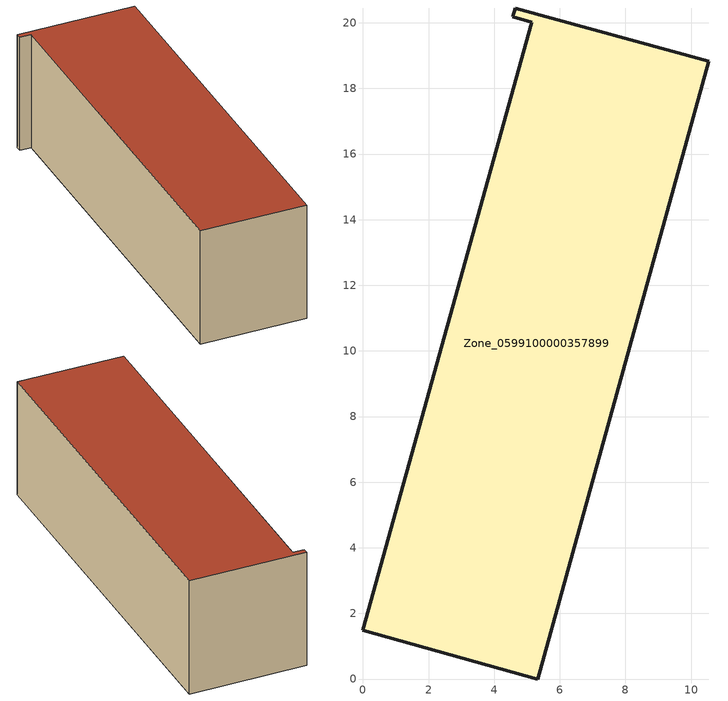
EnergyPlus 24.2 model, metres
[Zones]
Zone_0599100000357899
 floor ground (C_G): 4.64,20.45 10.53,18.82 5.33,0 0,1.48 5.15,20.02 4.57,20.18 z0
 wall outside (C_F): 10.53,18.82 4.64,20.45 4.57,20.18 5.15,20.02 0,1.48 5.33,0 10.53,18.82 z0:6.31
 roof outside (C_R): 5.33,0 10.53,18.82 4.64,20.45 4.57,20.18 5.15,20.02 0,1.48 z6.31
[BUILDING]
Pand.0599100000357899: North Axis=0; Terrain=City; Loads Convergence Tolerance Value=0.04; Temperature Convergence Tolerance Value=0.4; Solar Distribution=FullExterior; Maximum Number of Warmup Days=25; Minimum Number of Warmup Days=1
[Site:Location]
Rotterdam.The.Hague.AP_ZH_NLD Design_Conditions: Latitude=51.96; Longitude=4.45; Time Zone=1; Elevation=-4.5
[SITE:GROUNDTEMPERATURE:BUILDINGSURFACE]
18, 18, 18, 18, 18, 18, 18, 18, 18, 18, 18, 18
[MATERIAL] Thermal Absorptance=0.9; Solar Absorptance=0.7; Visible Absorptance=0.7
Name | Roughness | Thickness | Conductivity | Density | Specific Heat
G.D.1992-2005 | MediumSmooth | 0.15 | 0.06 | 540 | 1210
F.D.1992-2005 | Rough | 0.3 | 0.12 | 1920 | 840
R.D.1992-2005 | MediumRough | 0.2 | 0.08 | 1500 | 1000
[CONSTRUCTION]
C_G: G.D.1992-2005
C_F: F.D.1992-2005
C_R: R.D.1992-2005
[ZONE]
Zone_0599100000357899: Type=1; Multiplier=1; Ceiling Height=Autocalculate; Volume=Autocalculate; Floor Area=autocalculate; Part of Total Floor Area=Yes
[ZONEINFILTRATION:DESIGNFLOWRATE]
Infil_Zone_0599100000357899: Zone or ZoneList or Space or SpaceList=Zone_0599100000357899; Schedule=AlwaysOn; Design Flow Rate Calculation Method=Flow/Area; Flow Rate per Floor Area=0.0021; Constant Term Coefficient=1; Temperature Term Coefficient=0; Velocity Term Coefficient=0; Velocity Squared Term Coefficient=0
[HVACTEMPLATE:ZONE:IDEALLOADSAIRSYSTEM]
Zone_0599100000357899: Maximum Heating Supply Air Temperature=50; Minimum Cooling Supply Air Temperature=13; Maximum Heating Supply Air Humidity Ratio=0.0156; Minimum Cooling Supply Air Humidity Ratio=0.0077; Heating Limit=NoLimit; Cooling Limit=NoLimit; Dehumidification Control Type=ConstantSensibleHeatRatio; Cooling Sensible Heat Ratio=0.7; Dehumidification Setpoint=60; Humidification Control Type=None; Humidification Setpoint=30; Outdoor Air Method=None; Outdoor Air Flow Rate per Person=0.00944; Outdoor Air Flow Rate per Zone Floor Area=0; Outdoor Air Flow Rate per Zone=0; Demand Controlled Ventilation Type=None; Outdoor Air Economizer Type=NoEconomizer; Heat Recovery Type=None; Sensible Heat Recovery Effectiveness=0.7; Latent Heat Recovery Effectiveness=0.65
[ZONECONTROL:THERMOSTAT]
ThermostatControl_Zone_0599100000357899: Zone or ZoneList=Zone_0599100000357899; Control Type Schedule=DualSetpointControlType; Control 1=Thermostat_Zone_0599100000357899; Temperature Difference Between Cutout And Setpoint=0
[THERMOSTATSETPOINT:DUALSETPOINT]
Thermostat_Zone_0599100000357899: Heating Setpoint Temperature Schedule=HeatingSetpoint_Zone_0599100000357899; Cooling Setpoint Temperature Schedule=CoolingSetpoint_Zone_0599100000357899
[SCHEDULE:COMPACT]
HeatingSetpoint_Zone_0599100000357899: Through: 12/31, For: AllDays, Until: 24:00, 21
CoolingSetpoint_Zone_0599100000357899: Through: 12/31, For: AllDays, Until: 24:00, 24
DualSetpointControlType: Through: 12/31, For: AllDays, Until: 24:00, 4
AlwaysOn: Through: 12/31, For: AllDays, Until: 24:00, 1
